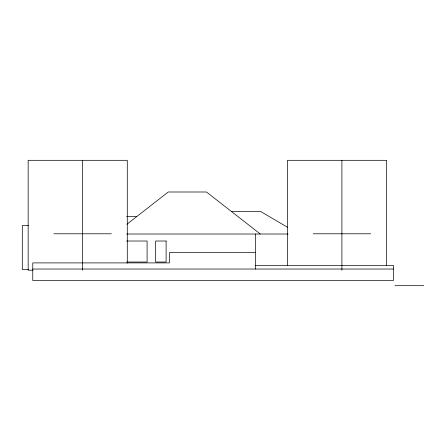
<?xml version="1.0" encoding="UTF-8"?>
<svg xmlns="http://www.w3.org/2000/svg" width="446" height="446" viewBox="0 0 446 446"><rect width="100%" height="100%" fill="white"/><g stroke="black" fill="none" stroke-linecap="round" stroke-linejoin="round"><path stroke-width="0.67" d="M126.943 224.243L168.226 191.997L206.453 191.997L260.286 234.016M231.374 211.449L260.581 211.449L287.598 227.315M126.597 216.594L136.732 216.594M28.421 225.542L22.3 225.542L22.3 269.495L28.421 269.495M53.888 233.788L111.411 233.788M313.192 233.788L370.715 233.788M126.759 234.016L288.088 234.016M126.664 241.018L147.091 241.018L147.091 262.025L126.664 262.025M255.619 252.62L169.424 252.62L169.424 262.9L32.764 262.9L32.764 280.517L393.411 280.517L393.411 265.381L255.079 265.381M32.764 269.033L393.411 269.033M32.987 270.198L28.165 270.198L28.165 160.315L127.288 160.315L127.288 263.24M394.983 285.685L423.7 285.685M386.593 265.331L386.593 160.315L287.469 160.315L287.469 265.331M341.904 160.315L341.904 270.198M255.619 234.016L255.619 269.033M82.599 160.315L82.599 270.198M166.107 241.018L155.604 241.018L155.604 262.025L166.107 262.025L166.107 241.018"/></g></svg>
